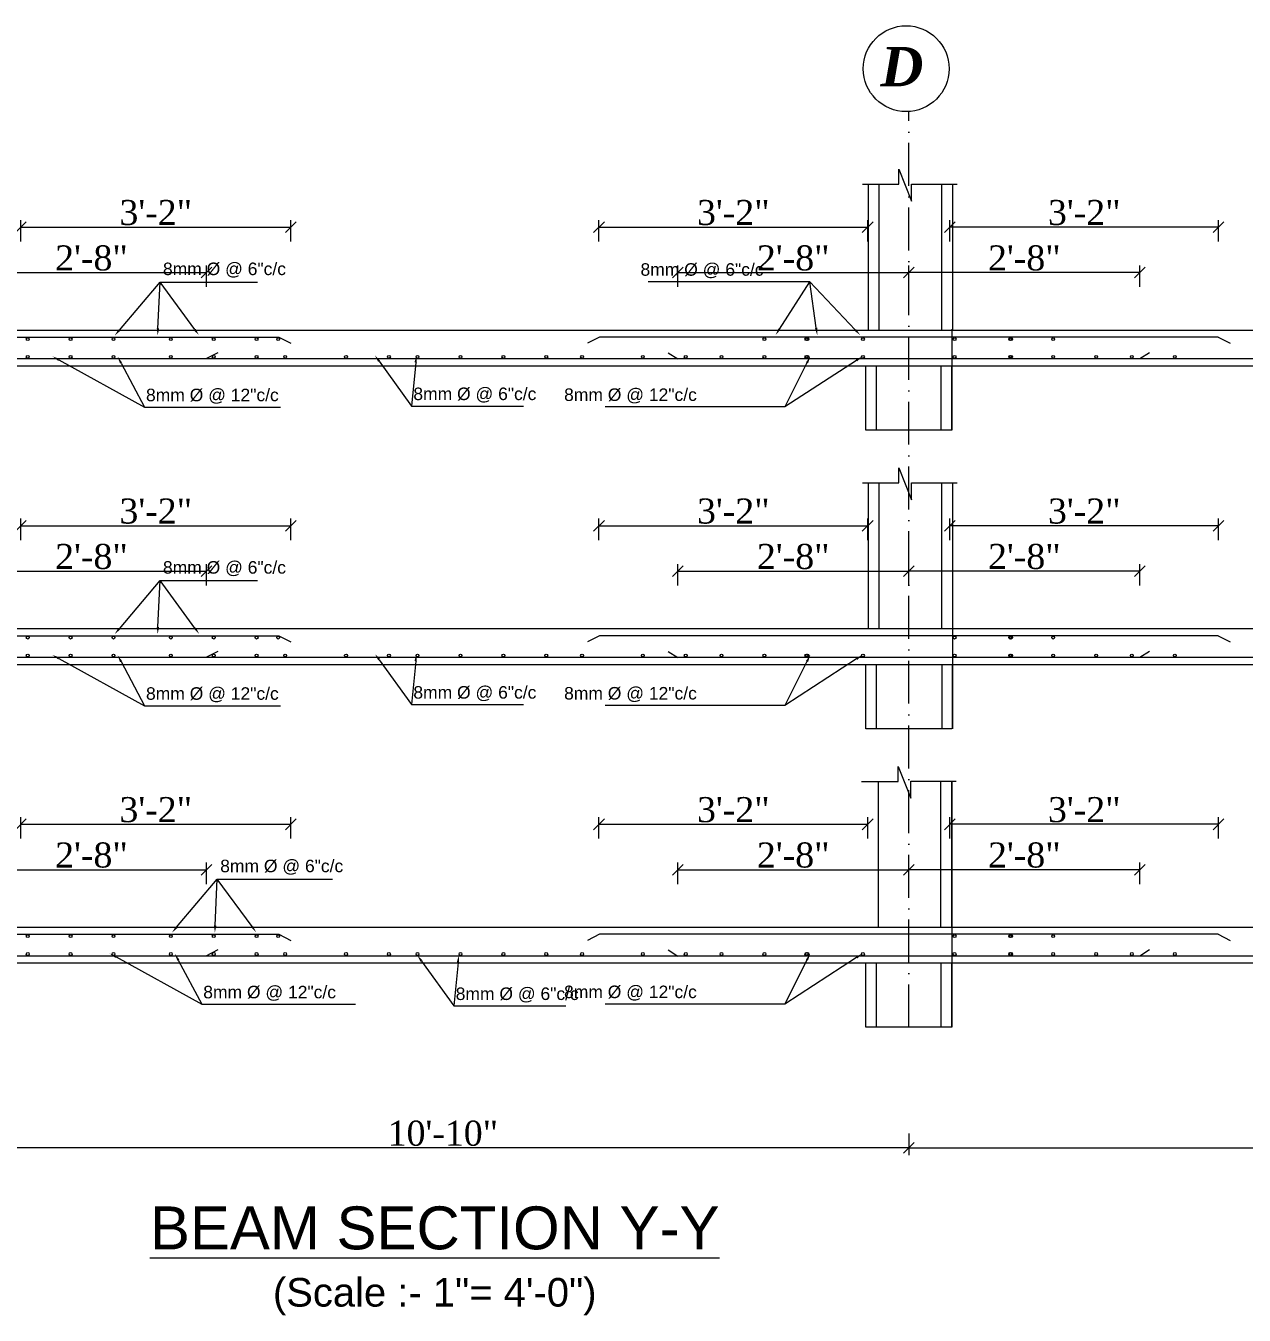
# Model space of a CAD drawing. Header units: inches. Extents: x -4737 to 13205, y 2479 to 13285.
# Drawn here: x 7877.4 to 8218.1, y 9765.8 to 10126.3 of the extents above; entities that cross this region are included whole.
import ezdxf

# ---------------------------------------------------------------- set-up
doc = ezdxf.new("R2010")
doc.units = ezdxf.units.IN
doc.header["$MEASUREMENT"] = 0
doc.linetypes.add('ACAD_ISO10W100', pattern=[18, 12, -3, 0, -3])
for name, color, linetype, lineweight in [('A-Gridtag', 2, 'Continuous', 13), ('CL', 30, 'ACAD_ISO10W100', 13), ('dim', 172, 'Continuous', 9), ('dimen', 72, 'Continuous', 9), ('hatch', 252, 'Continuous', 0), ('REINFORECMENT', 240, 'Continuous', 18), ('SLAB LINE', 47, 'Continuous', 18), ('Text', 7, 'Continuous', 13), ('TEXT REAL', 93, 'Continuous', 18), ('TEXTT', 7, 'Continuous', 25)]:
    doc.layers.add(name, color=color, linetype=linetype, lineweight=lineweight)
doc.styles.add('kriss', font='arial.ttf', dxfattribs={"height": 7})
doc.styles.add('samar', font='times.ttf')
doc.styles.get("Standard").update_dxf_attribs({"font": 'arial.ttf'})
doc.dimstyles.new('Attic 1-48in96', dxfattribs={"dimtxt": 7, "dimasz": 3, "dimexe": 2, "dimexo": 1, "dimgap": 0.5, "dimtad": 1, "dimdec": 0, "dimlfac": 0.5, "dimzin": 3, "dimdsep": 46, "dimlunit": 4, "dimtxsty": 'samar', "dimblk": 'OBLIQUE', "dimcen": 0.09, "dimclrd": 1, "dimclre": 1, "dimadec": 0, "dimazin": 0, "dimtfac": 1, "dimtdec": 0, "dimtix": 1, "dimtmove": 1, "dimatfit": 2, "dimldrblk": 'Arrow 1', "dimfxl": 4, "dimfxlon": 1, "dimtolj": 1, "dimtzin": 0, "dimlwd": 13, "dimlwe": 13, "dimarcsym": 0})

# ---------------------------------------------------------------- blocks, each defined once
blk = doc.blocks.new('_OBLIQUE')
at = {"color": 0, "linetype": 'ByBlock'}
blk.add_line((-0.5, -0.5), (0.5, 0.5), dxfattribs=at)
blk = doc.blocks.new('*D328')
at = {"layer": 'Defpoints', "color": 0, "transparency": 16777216}
for p in [(7951.54, 9903.05), (7876.04, 9874.3), (7951.54, 9870.6)]:
    blk.add_point(p, dxfattribs=at)
at = {"layer": 'dimen', "color": 1, "lineweight": 13, "transparency": 16777216}
for p, q in [((7876.04, 9899.05), (7876.04, 9905.05)), ((7876.04, 9903.05), (7951.54, 9903.05)), ((7951.54, 9899.05), (7951.54, 9905.05))]:
    blk.add_line(p, q, dxfattribs=at)
at = {"layer": 'dimen', "color": 1, "lineweight": 13, "transparency": 16777216, "xscale": 3, "yscale": 3, "zscale": 3, "rotation": 180}
blk.add_blockref('_OBLIQUE', (7876.04, 9903.05), dxfattribs=at)
at = {"layer": 'dimen', "color": 1, "lineweight": 13, "transparency": 16777216, "xscale": 3, "yscale": 3, "zscale": 3}
blk.add_blockref('_OBLIQUE', (7951.54, 9903.05), dxfattribs=at)
at = {"layer": 'dimen', "color": 0, "transparency": 16777216, "insert": (7913.79, 9907.11), "char_height": 7, "attachment_point": 5, "style": 'samar'}
blk.add_mtext('\\A1;3\'-2"', dxfattribs=at)
blk = doc.blocks.new('Arrow 1')
at = {"layer": 'TEXTT'}
blk.add_hatch(color=256, dxfattribs=at).paths.add_polyline_path([(-1.01, 0.42), (-1.01, -0.42), (-0.01, 0)])
blk = doc.blocks.new('*D329')
at = {"layer": 'Defpoints', "color": 0, "transparency": 16777216}
for p in [(7927.94, 9890.36), (7863.67, 9874.3), (7927.94, 9866.23)]:
    blk.add_point(p, dxfattribs=at)
at = {"layer": 'dimen', "color": 1, "lineweight": 13, "transparency": 16777216}
for p, q in [((7863.67, 9886.36), (7863.67, 9892.36)), ((7927.94, 9886.36), (7927.94, 9892.36)), ((7863.67, 9890.36), (7927.94, 9890.36))]:
    blk.add_line(p, q, dxfattribs=at)
at = {"layer": 'dimen', "color": 1, "lineweight": 13, "transparency": 16777216, "xscale": 3, "yscale": 3, "zscale": 3, "rotation": 180}
blk.add_blockref('_OBLIQUE', (7863.67, 9890.36), dxfattribs=at)
at = {"layer": 'dimen', "color": 1, "lineweight": 13, "transparency": 16777216, "xscale": 3, "yscale": 3, "zscale": 3}
blk.add_blockref('_OBLIQUE', (7927.94, 9890.36), dxfattribs=at)
at = {"layer": 'dimen', "color": 0, "transparency": 16777216, "insert": (7895.81, 9894.42), "char_height": 7, "attachment_point": 5, "style": 'samar'}
blk.add_mtext('\\A1;2\'-8"', dxfattribs=at)
blk = doc.blocks.new('*D302')
at = {"layer": 'Defpoints', "color": 0, "transparency": 16777216}
for p in [(7951.54, 9986.52), (7876.04, 9957.77), (7951.54, 9954.07)]:
    blk.add_point(p, dxfattribs=at)
at = {"layer": 'dimen', "color": 1, "lineweight": 13, "transparency": 16777216}
for p, q in [((7876.04, 9982.52), (7876.04, 9988.52)), ((7876.04, 9986.52), (7951.54, 9986.52)), ((7951.54, 9982.52), (7951.54, 9988.52))]:
    blk.add_line(p, q, dxfattribs=at)
at = {"layer": 'dimen', "color": 1, "lineweight": 13, "transparency": 16777216, "xscale": 3, "yscale": 3, "zscale": 3, "rotation": 180}
blk.add_blockref('_OBLIQUE', (7876.04, 9986.52), dxfattribs=at)
at = {"layer": 'dimen', "color": 1, "lineweight": 13, "transparency": 16777216, "xscale": 3, "yscale": 3, "zscale": 3}
blk.add_blockref('_OBLIQUE', (7951.54, 9986.52), dxfattribs=at)
at = {"layer": 'dimen', "color": 0, "transparency": 16777216, "insert": (7913.79, 9990.59), "char_height": 7, "attachment_point": 5, "style": 'samar'}
blk.add_mtext('\\A1;3\'-2"', dxfattribs=at)
blk = doc.blocks.new('*D303')
at = {"layer": 'Defpoints', "color": 0, "transparency": 16777216}
for p in [(7927.94, 9973.83), (7863.67, 9957.77), (7927.94, 9949.71)]:
    blk.add_point(p, dxfattribs=at)
at = {"layer": 'dimen', "color": 1, "lineweight": 13, "transparency": 16777216}
for p, q in [((7863.67, 9969.83), (7863.67, 9975.83)), ((7927.94, 9969.83), (7927.94, 9975.83)), ((7863.67, 9973.83), (7927.94, 9973.83))]:
    blk.add_line(p, q, dxfattribs=at)
at = {"layer": 'dimen', "color": 1, "lineweight": 13, "transparency": 16777216, "xscale": 3, "yscale": 3, "zscale": 3, "rotation": 180}
blk.add_blockref('_OBLIQUE', (7863.67, 9973.83), dxfattribs=at)
at = {"layer": 'dimen', "color": 1, "lineweight": 13, "transparency": 16777216, "xscale": 3, "yscale": 3, "zscale": 3}
blk.add_blockref('_OBLIQUE', (7927.94, 9973.83), dxfattribs=at)
at = {"layer": 'dimen', "color": 0, "transparency": 16777216, "insert": (7895.81, 9977.89), "char_height": 7, "attachment_point": 5, "style": 'samar'}
blk.add_mtext('\\A1;2\'-8"', dxfattribs=at)
blk = doc.blocks.new('*D547')
at = {"layer": 'Defpoints', "color": 0, "transparency": 16777216}
for p in [(7863.79, 9846.3), (8124.35, 9846.3), (7863.79, 9812.58)]:
    blk.add_point(p, dxfattribs=at)
at = {"layer": 'dimen', "color": 1, "lineweight": 13, "transparency": 16777216}
for p, q in [((7863.79, 9816.58), (7863.79, 9810.58)), ((8124.35, 9816.58), (8124.35, 9810.58)), ((8124.35, 9812.58), (7863.79, 9812.58))]:
    blk.add_line(p, q, dxfattribs=at)
at = {"layer": 'dimen', "color": 1, "lineweight": 13, "transparency": 16777216, "xscale": 3, "yscale": 3, "zscale": 3, "rotation": 180}
blk.add_blockref('_OBLIQUE', (7863.79, 9812.58), dxfattribs=at)
at = {"layer": 'dimen', "color": 1, "lineweight": 13, "transparency": 16777216, "xscale": 3, "yscale": 3, "zscale": 3}
blk.add_blockref('_OBLIQUE', (8124.35, 9812.58), dxfattribs=at)
at = {"layer": 'dimen', "color": 0, "transparency": 16777216, "insert": (7994.07, 9816.64), "char_height": 7, "attachment_point": 5, "style": 'samar'}
blk.add_mtext('\\A1;10\'-10"', dxfattribs=at)
blk = doc.blocks.new('*D307')
at = {"layer": 'Defpoints', "color": 0, "transparency": 16777216}
for p in [(7951.54, 10070), (7876.04, 10041.24), (7951.54, 10037.54)]:
    blk.add_point(p, dxfattribs=at)
at = {"layer": 'dimen', "color": 1, "lineweight": 13, "transparency": 16777216}
for p, q in [((7876.04, 10066), (7876.04, 10072)), ((7876.04, 10070), (7951.54, 10070)), ((7951.54, 10066), (7951.54, 10072))]:
    blk.add_line(p, q, dxfattribs=at)
at = {"layer": 'dimen', "color": 1, "lineweight": 13, "transparency": 16777216, "xscale": 3, "yscale": 3, "zscale": 3, "rotation": 180}
blk.add_blockref('_OBLIQUE', (7876.04, 10070), dxfattribs=at)
at = {"layer": 'dimen', "color": 1, "lineweight": 13, "transparency": 16777216, "xscale": 3, "yscale": 3, "zscale": 3}
blk.add_blockref('_OBLIQUE', (7951.54, 10070), dxfattribs=at)
at = {"layer": 'dimen', "color": 0, "transparency": 16777216, "insert": (7913.79, 10074.06), "char_height": 7, "attachment_point": 5, "style": 'samar'}
blk.add_mtext('\\A1;3\'-2"', dxfattribs=at)
blk = doc.blocks.new('*D308')
at = {"layer": 'Defpoints', "color": 0, "transparency": 16777216}
for p in [(7927.94, 10057.3), (7863.67, 10041.24), (7927.94, 10033.18)]:
    blk.add_point(p, dxfattribs=at)
at = {"layer": 'dimen', "color": 1, "lineweight": 13, "transparency": 16777216}
for p, q in [((7863.67, 10053.3), (7863.67, 10059.3)), ((7927.94, 10053.3), (7927.94, 10059.3)), ((7863.67, 10057.3), (7927.94, 10057.3))]:
    blk.add_line(p, q, dxfattribs=at)
at = {"layer": 'dimen', "color": 1, "lineweight": 13, "transparency": 16777216, "xscale": 3, "yscale": 3, "zscale": 3, "rotation": 180}
blk.add_blockref('_OBLIQUE', (7863.67, 10057.3), dxfattribs=at)
at = {"layer": 'dimen', "color": 1, "lineweight": 13, "transparency": 16777216, "xscale": 3, "yscale": 3, "zscale": 3}
blk.add_blockref('_OBLIQUE', (7927.94, 10057.3), dxfattribs=at)
at = {"layer": 'dimen', "color": 0, "transparency": 16777216, "insert": (7895.81, 10061.36), "char_height": 7, "attachment_point": 5, "style": 'samar'}
blk.add_mtext('\\A1;2\'-8"', dxfattribs=at)
blk = doc.blocks.new('*D309')
at = {"layer": 'Defpoints', "color": 0, "transparency": 16777216}
for p in [(8112.85, 10070), (8112.85, 10041.24), (8037.72, 10033.18)]:
    blk.add_point(p, dxfattribs=at)
at = {"layer": 'dimen', "color": 1, "lineweight": 13, "transparency": 16777216}
for p, q in [((8037.72, 10066), (8037.72, 10072)), ((8037.72, 10070), (8112.85, 10070)), ((8112.85, 10066), (8112.85, 10072))]:
    blk.add_line(p, q, dxfattribs=at)
at = {"layer": 'dimen', "color": 1, "lineweight": 13, "transparency": 16777216, "xscale": 3, "yscale": 3, "zscale": 3, "rotation": 180}
blk.add_blockref('_OBLIQUE', (8037.72, 10070), dxfattribs=at)
at = {"layer": 'dimen', "color": 1, "lineweight": 13, "transparency": 16777216, "xscale": 3, "yscale": 3, "zscale": 3}
blk.add_blockref('_OBLIQUE', (8112.85, 10070), dxfattribs=at)
at = {"layer": 'dimen', "color": 0, "transparency": 16777216, "insert": (8075.29, 10074.06), "char_height": 7, "attachment_point": 5, "style": 'samar'}
blk.add_mtext('\\A1;3\'-2"', dxfattribs=at)
blk = doc.blocks.new('*D310')
at = {"layer": 'Defpoints', "color": 0, "transparency": 16777216}
for p in [(8124.35, 10057.3), (8059.73, 10033.18), (8124.35, 10033.18)]:
    blk.add_point(p, dxfattribs=at)
at = {"layer": 'dimen', "color": 1, "lineweight": 13, "transparency": 16777216}
for p, q in [((8059.73, 10053.3), (8059.73, 10059.3)), ((8124.35, 10053.3), (8124.35, 10059.3)), ((8059.73, 10057.3), (8124.35, 10057.3))]:
    blk.add_line(p, q, dxfattribs=at)
at = {"layer": 'dimen', "color": 1, "lineweight": 13, "transparency": 16777216, "xscale": 3, "yscale": 3, "zscale": 3, "rotation": 180}
blk.add_blockref('_OBLIQUE', (8059.73, 10057.3), dxfattribs=at)
at = {"layer": 'dimen', "color": 1, "lineweight": 13, "transparency": 16777216, "xscale": 3, "yscale": 3, "zscale": 3}
blk.add_blockref('_OBLIQUE', (8124.35, 10057.3), dxfattribs=at)
at = {"layer": 'dimen', "color": 0, "transparency": 16777216, "insert": (8092.04, 10061.36), "char_height": 7, "attachment_point": 5, "style": 'samar'}
blk.add_mtext('\\A1;2\'-8"', dxfattribs=at)
blk = doc.blocks.new('*D552')
at = {"layer": 'Defpoints', "color": 0, "transparency": 16777216}
for p in [(8124.35, 9846.3), (8382.35, 9812.58), (8382.35, 9807.72)]:
    blk.add_point(p, dxfattribs=at)
at = {"layer": 'dimen', "color": 1, "lineweight": 13, "transparency": 16777216}
for p, q in [((8124.35, 9816.58), (8124.35, 9810.58)), ((8382.35, 9808.72), (8382.35, 9814.58)), ((8124.35, 9812.58), (8382.35, 9812.58))]:
    blk.add_line(p, q, dxfattribs=at)
at = {"layer": 'dimen', "color": 1, "lineweight": 13, "transparency": 16777216, "xscale": 3, "yscale": 3, "zscale": 3, "rotation": 180}
blk.add_blockref('_OBLIQUE', (8124.35, 9812.58), dxfattribs=at)
at = {"layer": 'dimen', "color": 1, "lineweight": 13, "transparency": 16777216, "xscale": 3, "yscale": 3, "zscale": 3}
blk.add_blockref('_OBLIQUE', (8382.35, 9812.58), dxfattribs=at)
at = {"layer": 'dimen', "color": 0, "transparency": 16777216, "insert": (8253.35, 9816.65), "char_height": 7, "attachment_point": 5, "style": 'samar'}
blk.add_mtext('\\A1;10\'-9"', dxfattribs=at)
blk = doc.blocks.new('*D340')
at = {"layer": 'Defpoints', "color": 0, "transparency": 16777216}
for p in [(8135.85, 10070), (8135.85, 10041.24), (8210.98, 10033.18)]:
    blk.add_point(p, dxfattribs=at)
at = {"layer": 'dimen', "color": 1, "lineweight": 13, "transparency": 16777216}
for p, q in [((8135.85, 10066), (8135.85, 10072)), ((8210.98, 10070), (8135.85, 10070)), ((8210.98, 10066), (8210.98, 10072))]:
    blk.add_line(p, q, dxfattribs=at)
at = {"layer": 'dimen', "color": 1, "lineweight": 13, "transparency": 16777216, "xscale": 3, "yscale": 3, "zscale": 3, "rotation": 180}
blk.add_blockref('_OBLIQUE', (8135.85, 10070), dxfattribs=at)
at = {"layer": 'dimen', "color": 1, "lineweight": 13, "transparency": 16777216, "xscale": 3, "yscale": 3, "zscale": 3}
blk.add_blockref('_OBLIQUE', (8210.98, 10070), dxfattribs=at)
at = {"layer": 'dimen', "color": 0, "transparency": 16777216, "insert": (8173.42, 10074.06), "char_height": 7, "attachment_point": 5, "style": 'samar'}
blk.add_mtext('\\A1;3\'-2"', dxfattribs=at)
blk = doc.blocks.new('*D341')
at = {"layer": 'Defpoints', "color": 0, "transparency": 16777216}
for p in [(8124.35, 10057.3), (8124.35, 10033.18), (8188.98, 10033.18)]:
    blk.add_point(p, dxfattribs=at)
at = {"layer": 'dimen', "color": 1, "lineweight": 13, "transparency": 16777216}
for p, q in [((8124.35, 10053.3), (8124.35, 10059.3)), ((8188.98, 10053.3), (8188.98, 10059.3)), ((8188.98, 10057.3), (8124.35, 10057.3))]:
    blk.add_line(p, q, dxfattribs=at)
at = {"layer": 'dimen', "color": 1, "lineweight": 13, "transparency": 16777216, "xscale": 3, "yscale": 3, "zscale": 3, "rotation": 180}
blk.add_blockref('_OBLIQUE', (8124.35, 10057.3), dxfattribs=at)
at = {"layer": 'dimen', "color": 1, "lineweight": 13, "transparency": 16777216, "xscale": 3, "yscale": 3, "zscale": 3}
blk.add_blockref('_OBLIQUE', (8188.98, 10057.3), dxfattribs=at)
at = {"layer": 'dimen', "color": 0, "transparency": 16777216, "insert": (8156.66, 10061.36), "char_height": 7, "attachment_point": 5, "style": 'samar'}
blk.add_mtext('\\A1;2\'-8"', dxfattribs=at)
blk = doc.blocks.new('*D342')
at = {"layer": 'Defpoints', "color": 0, "transparency": 16777216}
for p in [(8112.85, 9986.52), (8112.85, 9957.77), (8037.72, 9949.71)]:
    blk.add_point(p, dxfattribs=at)
at = {"layer": 'dimen', "color": 1, "lineweight": 13, "transparency": 16777216}
for p, q in [((8037.72, 9982.52), (8037.72, 9988.52)), ((8037.72, 9986.52), (8112.85, 9986.52)), ((8112.85, 9982.52), (8112.85, 9988.52))]:
    blk.add_line(p, q, dxfattribs=at)
at = {"layer": 'dimen', "color": 1, "lineweight": 13, "transparency": 16777216, "xscale": 3, "yscale": 3, "zscale": 3, "rotation": 180}
blk.add_blockref('_OBLIQUE', (8037.72, 9986.52), dxfattribs=at)
at = {"layer": 'dimen', "color": 1, "lineweight": 13, "transparency": 16777216, "xscale": 3, "yscale": 3, "zscale": 3}
blk.add_blockref('_OBLIQUE', (8112.85, 9986.52), dxfattribs=at)
at = {"layer": 'dimen', "color": 0, "transparency": 16777216, "insert": (8075.29, 9990.59), "char_height": 7, "attachment_point": 5, "style": 'samar'}
blk.add_mtext('\\A1;3\'-2"', dxfattribs=at)
blk = doc.blocks.new('*D343')
at = {"layer": 'Defpoints', "color": 0, "transparency": 16777216}
for p in [(8124.35, 9973.83), (8059.73, 9949.71), (8124.35, 9949.71)]:
    blk.add_point(p, dxfattribs=at)
at = {"layer": 'dimen', "color": 1, "lineweight": 13, "transparency": 16777216}
for p, q in [((8059.73, 9969.83), (8059.73, 9975.83)), ((8124.35, 9969.83), (8124.35, 9975.83)), ((8059.73, 9973.83), (8124.35, 9973.83))]:
    blk.add_line(p, q, dxfattribs=at)
at = {"layer": 'dimen', "color": 1, "lineweight": 13, "transparency": 16777216, "xscale": 3, "yscale": 3, "zscale": 3, "rotation": 180}
blk.add_blockref('_OBLIQUE', (8059.73, 9973.83), dxfattribs=at)
at = {"layer": 'dimen', "color": 1, "lineweight": 13, "transparency": 16777216, "xscale": 3, "yscale": 3, "zscale": 3}
blk.add_blockref('_OBLIQUE', (8124.35, 9973.83), dxfattribs=at)
at = {"layer": 'dimen', "color": 0, "transparency": 16777216, "insert": (8092.04, 9977.89), "char_height": 7, "attachment_point": 5, "style": 'samar'}
blk.add_mtext('\\A1;2\'-8"', dxfattribs=at)
blk = doc.blocks.new('*D344')
at = {"layer": 'Defpoints', "color": 0, "transparency": 16777216}
for p in [(8135.85, 9986.52), (8135.85, 9957.77), (8210.98, 9949.71)]:
    blk.add_point(p, dxfattribs=at)
at = {"layer": 'dimen', "color": 1, "lineweight": 13, "transparency": 16777216}
for p, q in [((8135.85, 9982.52), (8135.85, 9988.52)), ((8210.98, 9986.52), (8135.85, 9986.52)), ((8210.98, 9982.52), (8210.98, 9988.52))]:
    blk.add_line(p, q, dxfattribs=at)
at = {"layer": 'dimen', "color": 1, "lineweight": 13, "transparency": 16777216, "xscale": 3, "yscale": 3, "zscale": 3, "rotation": 180}
blk.add_blockref('_OBLIQUE', (8135.85, 9986.52), dxfattribs=at)
at = {"layer": 'dimen', "color": 1, "lineweight": 13, "transparency": 16777216, "xscale": 3, "yscale": 3, "zscale": 3}
blk.add_blockref('_OBLIQUE', (8210.98, 9986.52), dxfattribs=at)
at = {"layer": 'dimen', "color": 0, "transparency": 16777216, "insert": (8173.42, 9990.59), "char_height": 7, "attachment_point": 5, "style": 'samar'}
blk.add_mtext('\\A1;3\'-2"', dxfattribs=at)
blk = doc.blocks.new('*D345')
at = {"layer": 'Defpoints', "color": 0, "transparency": 16777216}
for p in [(8124.35, 9973.83), (8124.35, 9949.71), (8188.98, 9949.71)]:
    blk.add_point(p, dxfattribs=at)
at = {"layer": 'dimen', "color": 1, "lineweight": 13, "transparency": 16777216}
for p, q in [((8124.35, 9969.83), (8124.35, 9975.83)), ((8188.98, 9969.83), (8188.98, 9975.83)), ((8188.98, 9973.83), (8124.35, 9973.83))]:
    blk.add_line(p, q, dxfattribs=at)
at = {"layer": 'dimen', "color": 1, "lineweight": 13, "transparency": 16777216, "xscale": 3, "yscale": 3, "zscale": 3, "rotation": 180}
blk.add_blockref('_OBLIQUE', (8124.35, 9973.83), dxfattribs=at)
at = {"layer": 'dimen', "color": 1, "lineweight": 13, "transparency": 16777216, "xscale": 3, "yscale": 3, "zscale": 3}
blk.add_blockref('_OBLIQUE', (8188.98, 9973.83), dxfattribs=at)
at = {"layer": 'dimen', "color": 0, "transparency": 16777216, "insert": (8156.66, 9977.89), "char_height": 7, "attachment_point": 5, "style": 'samar'}
blk.add_mtext('\\A1;2\'-8"', dxfattribs=at)
blk = doc.blocks.new('*D330')
at = {"layer": 'Defpoints', "color": 0, "transparency": 16777216}
for p in [(8112.85, 9903.05), (8112.85, 9874.3), (8037.72, 9866.23)]:
    blk.add_point(p, dxfattribs=at)
at = {"layer": 'dimen', "color": 1, "lineweight": 13, "transparency": 16777216}
for p, q in [((8037.72, 9899.05), (8037.72, 9905.05)), ((8037.72, 9903.05), (8112.85, 9903.05)), ((8112.85, 9899.05), (8112.85, 9905.05))]:
    blk.add_line(p, q, dxfattribs=at)
at = {"layer": 'dimen', "color": 1, "lineweight": 13, "transparency": 16777216, "xscale": 3, "yscale": 3, "zscale": 3, "rotation": 180}
blk.add_blockref('_OBLIQUE', (8037.72, 9903.05), dxfattribs=at)
at = {"layer": 'dimen', "color": 1, "lineweight": 13, "transparency": 16777216, "xscale": 3, "yscale": 3, "zscale": 3}
blk.add_blockref('_OBLIQUE', (8112.85, 9903.05), dxfattribs=at)
at = {"layer": 'dimen', "color": 0, "transparency": 16777216, "insert": (8075.29, 9907.11), "char_height": 7, "attachment_point": 5, "style": 'samar'}
blk.add_mtext('\\A1;3\'-2"', dxfattribs=at)
blk = doc.blocks.new('*D331')
at = {"layer": 'Defpoints', "color": 0, "transparency": 16777216}
for p in [(8124.35, 9890.36), (8059.73, 9866.23), (8124.35, 9866.23)]:
    blk.add_point(p, dxfattribs=at)
at = {"layer": 'dimen', "color": 1, "lineweight": 13, "transparency": 16777216}
for p, q in [((8059.73, 9886.36), (8059.73, 9892.36)), ((8124.35, 9886.36), (8124.35, 9892.36)), ((8059.73, 9890.36), (8124.35, 9890.36))]:
    blk.add_line(p, q, dxfattribs=at)
at = {"layer": 'dimen', "color": 1, "lineweight": 13, "transparency": 16777216, "xscale": 3, "yscale": 3, "zscale": 3, "rotation": 180}
blk.add_blockref('_OBLIQUE', (8059.73, 9890.36), dxfattribs=at)
at = {"layer": 'dimen', "color": 1, "lineweight": 13, "transparency": 16777216, "xscale": 3, "yscale": 3, "zscale": 3}
blk.add_blockref('_OBLIQUE', (8124.35, 9890.36), dxfattribs=at)
at = {"layer": 'dimen', "color": 0, "transparency": 16777216, "insert": (8092.04, 9894.42), "char_height": 7, "attachment_point": 5, "style": 'samar'}
blk.add_mtext('\\A1;2\'-8"', dxfattribs=at)
blk = doc.blocks.new('*D332')
at = {"layer": 'Defpoints', "color": 0, "transparency": 16777216}
for p in [(8135.85, 9903.05), (8135.85, 9874.3), (8210.98, 9866.23)]:
    blk.add_point(p, dxfattribs=at)
at = {"layer": 'dimen', "color": 1, "lineweight": 13, "transparency": 16777216}
for p, q in [((8135.85, 9899.05), (8135.85, 9905.05)), ((8210.98, 9903.05), (8135.85, 9903.05)), ((8210.98, 9899.05), (8210.98, 9905.05))]:
    blk.add_line(p, q, dxfattribs=at)
at = {"layer": 'dimen', "color": 1, "lineweight": 13, "transparency": 16777216, "xscale": 3, "yscale": 3, "zscale": 3, "rotation": 180}
blk.add_blockref('_OBLIQUE', (8135.85, 9903.05), dxfattribs=at)
at = {"layer": 'dimen', "color": 1, "lineweight": 13, "transparency": 16777216, "xscale": 3, "yscale": 3, "zscale": 3}
blk.add_blockref('_OBLIQUE', (8210.98, 9903.05), dxfattribs=at)
at = {"layer": 'dimen', "color": 0, "transparency": 16777216, "insert": (8173.42, 9907.11), "char_height": 7, "attachment_point": 5, "style": 'samar'}
blk.add_mtext('\\A1;3\'-2"', dxfattribs=at)
blk = doc.blocks.new('*D333')
at = {"layer": 'Defpoints', "color": 0, "transparency": 16777216}
for p in [(8124.35, 9890.36), (8124.35, 9866.23), (8188.98, 9866.23)]:
    blk.add_point(p, dxfattribs=at)
at = {"layer": 'dimen', "color": 1, "lineweight": 13, "transparency": 16777216}
for p, q in [((8124.35, 9886.36), (8124.35, 9892.36)), ((8188.98, 9886.36), (8188.98, 9892.36)), ((8188.98, 9890.36), (8124.35, 9890.36))]:
    blk.add_line(p, q, dxfattribs=at)
at = {"layer": 'dimen', "color": 1, "lineweight": 13, "transparency": 16777216, "xscale": 3, "yscale": 3, "zscale": 3, "rotation": 180}
blk.add_blockref('_OBLIQUE', (8124.35, 9890.36), dxfattribs=at)
at = {"layer": 'dimen', "color": 1, "lineweight": 13, "transparency": 16777216, "xscale": 3, "yscale": 3, "zscale": 3}
blk.add_blockref('_OBLIQUE', (8188.98, 9890.36), dxfattribs=at)
at = {"layer": 'dimen', "color": 0, "transparency": 16777216, "insert": (8156.66, 9894.42), "char_height": 7, "attachment_point": 5, "style": 'samar'}
blk.add_mtext('\\A1;2\'-8"', dxfattribs=at)

msp = doc.modelspace()

# ---------------------------------------------------------------- linework, layer by layer
at = {"layer": 'A-Gridtag', "color": 1}
msp.add_circle((8123.62, 10114.31), 12, dxfattribs=at)
at = {"layer": 'CL'}
msp.add_line((8124.35, 9846.3), (8124.35, 10102.33), dxfattribs=at)
at = {"layer": 'dim', "ltscale": 5}
for points in [[(8111.37, 10082), (8121.59, 10082), (8121.59, 10086.19), (8125.15, 10077.29), (8125.15, 10082.02), (8137.86, 10082.02)], [(8111.37, 9998.53), (8121.59, 9998.53), (8121.59, 10002.72), (8125.15, 9993.81), (8125.15, 9998.55), (8137.86, 9998.55)], [(8111.12, 9915.05), (8121.34, 9915.05), (8121.34, 9919.25), (8124.9, 9910.34), (8124.9, 9915.08), (8137.61, 9915.08)]]:
    msp.add_lwpolyline(points, dxfattribs=at)
at = {"layer": 'hatch', "ltscale": 0.5}
for points, elevation in [([(7903.6, 10041.23), (7914.99, 10054.67), (7942.22, 10054.67)], -414.31), ([(7914.4, 10041.7), (7914.99, 10054.67)], -414.31), ([(7924.7, 10041.39), (7914.99, 10054.67)], -414.31), ([(7886.66, 10032.91), (7910.67, 10019.69), (7948.66, 10019.69)], -414.31), ([(7904.08, 10032.02), (7910.67, 10019.69)], -414.31), ([(8109.73, 10032.77), (8089.67, 10019.76), (8039.44, 10019.76)], -38.85), ([(8095.88, 10032.07), (8089.67, 10019.76)], -38.85), ([(7903.6, 9957.75), (7914.99, 9971.2), (7942.22, 9971.2)], -414.31), ([(7914.4, 9958.22), (7914.99, 9971.2)], -414.31), ([(7924.7, 9957.91), (7914.99, 9971.2)], -414.31), ([(7886.66, 9949.44), (7910.67, 9936.22), (7948.66, 9936.22)], -414.31), ([(7904.08, 9948.54), (7910.67, 9936.22)], -414.31), ([(8109.73, 9949.29), (8089.67, 9936.29), (8039.44, 9936.29)], -38.85), ([(8095.88, 9948.6), (8089.67, 9936.29)], -38.85), ([(7919.6, 9874.29), (7930.99, 9887.73), (7963.23, 9887.73)], -414.31), ([(7930.4, 9874.76), (7930.99, 9887.73)], -414.31), ([(7940.7, 9874.45), (7930.99, 9887.73)], -414.31), ([(7902.67, 9865.97), (7926.68, 9852.75), (7969.67, 9852.75)], -414.31), ([(7920.08, 9865.08), (7926.68, 9852.75)], -414.31), ([(8109.72, 9865.81), (8089.67, 9852.81), (8039.43, 9852.81)], -38.85), ([(8095.88, 9865.12), (8089.67, 9852.81)], -38.85)]:
    msp.add_lwpolyline(points, dxfattribs=dict(at, elevation=elevation))
for points in [[(8109.37, 10041.29), (8096.69, 10054.71), (8051.46, 10054.71)], [(8088.18, 10041.52), (8096.69, 10054.71)], [(8098.45, 10041.82), (8096.69, 10054.71)], [(7976.23, 10032.55), (7985.3, 10020), (8016.65, 10020)], [(7986.46, 10032.16), (7985.3, 10020)], [(7976.23, 9949.07), (7985.3, 9936.53), (8016.65, 9936.53)], [(7986.46, 9948.69), (7985.3, 9936.53)], [(7988.07, 9864.82), (7997.14, 9852.28), (8028.49, 9852.28)], [(7998.3, 9864.43), (7997.14, 9852.28)]]:
    msp.add_lwpolyline(points, dxfattribs=at)
for points in [[(7903.34, 10041.44, -414.31), (7902.31, 10039.7, -414.31), (7903.85, 10041.01, -414.31)], [(7914.06, 10041.71, -414.31), (7914.31, 10039.7, -414.31), (7914.73, 10041.68, -414.31)], [(7924.43, 10041.19, -414.31), (7925.88, 10039.77, -414.31), (7924.97, 10041.58, -414.31)], [(8087.9, 10041.7), (8087.1, 10039.84), (8088.46, 10041.34)], [(8098.12, 10041.78), (8098.73, 10039.84), (8098.79, 10041.87)], [(8109.13, 10041.06), (8110.74, 10039.84), (8109.61, 10041.52)], [(7886.82, 10033.21, -414.31), (7884.91, 10033.88, -414.31), (7886.5, 10032.62, -414.31)], [(7904.37, 10032.17, -414.31), (7903.13, 10033.78, -414.31), (7903.78, 10031.86, -414.31)], [(7976.5, 10032.74), (7975.06, 10034.17), (7975.96, 10032.35)], [(7986.79, 10032.13), (7986.65, 10034.15), (7986.13, 10032.2)], [(8096.18, 10031.92, -38.85), (8096.79, 10033.85, -38.85), (8095.59, 10032.22, -38.85)], [(8109.91, 10032.49, -38.85), (8111.41, 10033.85, -38.85), (8109.55, 10033.04, -38.85)], [(7903.34, 9957.97, -414.31), (7902.31, 9956.23, -414.31), (7903.85, 9957.54, -414.31)], [(7914.06, 9958.24, -414.31), (7914.31, 9956.23, -414.31), (7914.73, 9958.21, -414.31)], [(7924.43, 9957.72, -414.31), (7925.88, 9956.3, -414.31), (7924.97, 9958.11, -414.31)], [(7886.82, 9949.73, -414.31), (7884.91, 9950.41, -414.31), (7886.5, 9949.15, -414.31)], [(7904.37, 9948.7, -414.31), (7903.13, 9950.31, -414.31), (7903.78, 9948.39, -414.31)], [(7976.5, 9949.27), (7975.06, 9950.69), (7975.96, 9948.88)], [(7986.79, 9948.66), (7986.65, 9950.68), (7986.13, 9948.72)], [(8096.18, 9948.44, -38.85), (8096.79, 9950.38, -38.85), (8095.59, 9948.75, -38.85)], [(8109.91, 9949.01, -38.85), (8111.41, 9950.38, -38.85), (8109.55, 9949.57, -38.85)], [(7919.35, 9874.5, -414.31), (7918.31, 9872.76, -414.31), (7919.86, 9874.07, -414.31)], [(7930.07, 9874.77, -414.31), (7930.31, 9872.76, -414.31), (7930.74, 9874.74, -414.31)], [(7940.43, 9874.25, -414.31), (7941.88, 9872.83, -414.31), (7940.97, 9874.64, -414.31)], [(7902.83, 9866.27, -414.31), (7900.92, 9866.94, -414.31), (7902.51, 9865.68, -414.31)], [(7920.38, 9865.23, -414.31), (7919.14, 9866.84, -414.31), (7919.79, 9864.92, -414.31)], [(7988.34, 9865.01), (7986.9, 9866.44), (7987.8, 9864.62)], [(7998.63, 9864.4), (7998.49, 9866.43), (7997.97, 9864.47)], [(8096.17, 9864.97, -38.85), (8096.78, 9866.9, -38.85), (8095.58, 9865.27, -38.85)], [(8109.9, 9865.53, -38.85), (8111.4, 9866.9, -38.85), (8109.54, 9866.09, -38.85)]]:
    msp.add_solid(points, dxfattribs=at)
at = {"layer": 'REINFORECMENT'}
for p, q in [((7757.05, 10039.24), (7948.19, 10039.24)), ((7948.19, 10039.24), (7951.54, 10037.54)), ((8037.83, 10039.24), (8034.49, 10037.54)), ((8210.87, 10039.24), (8037.83, 10039.24)), ((8210.87, 10039.24), (8214.22, 10037.54)), ((8394.6, 10033.18), (7775.63, 10033.18)), ((7931.12, 10034.88), (7927.78, 10033.18)), ((8057.07, 10034.88), (8059.73, 10033.18)), ((8191.63, 10034.88), (8188.98, 10033.18)), ((7757.05, 9955.77), (7948.19, 9955.77)), ((7948.19, 9955.77), (7951.54, 9954.07)), ((8037.83, 9955.77), (8034.49, 9954.07)), ((8210.87, 9955.77), (8037.83, 9955.77)), ((8210.87, 9955.77), (8214.22, 9954.07)), ((7931.12, 9951.41), (7927.78, 9949.71)), ((8057.07, 9951.41), (8059.73, 9949.71)), ((8191.63, 9951.41), (8188.98, 9949.71)), ((8394.6, 9949.71), (7775.63, 9949.71)), ((7757.05, 9872.3), (7948.19, 9872.3)), ((7948.19, 9872.3), (7951.54, 9870.6)), ((8037.83, 9872.3), (8034.49, 9870.6)), ((8210.87, 9872.3), (8037.83, 9872.3)), ((8210.87, 9872.3), (8214.22, 9870.6)), ((7931.12, 9867.94), (7927.78, 9866.23)), ((8057.07, 9867.94), (8059.73, 9866.23)), ((8191.63, 9867.94), (8188.98, 9866.23)), ((8394.35, 9866.23), (7775.63, 9866.23))]:
    msp.add_line(p, q, dxfattribs=at)
for centre in [(7877.98, 10038.73), (7889.98, 10038.73), (7901.98, 10038.73), (7917.98, 10038.73), (7929.98, 10038.73), (7941.98, 10038.73), (7948, 10038.73), (8083.98, 10038.71), (8095.72, 10038.71), (8095.98, 10038.71), (8111.54, 10038.71), (8137.16, 10038.71), (8152.73, 10038.71), (8152.98, 10038.71), (8164.73, 10038.71), (7877.98, 10033.73), (7889.98, 10033.73), (7901.98, 10033.73), (7917.98, 10033.73), (7929.98, 10033.73), (7941.98, 10033.73), (7949.98, 10033.73), (7966.98, 10033.73), (7978.98, 10033.73), (7986.98, 10033.73), (7998.98, 10033.73), (8010.98, 10033.73), (8010.98, 10033.73), (8010.98, 10033.73), (8022.98, 10033.73), (8032.98, 10033.73), (8049.98, 10033.73), (8061.98, 10033.73), (8071.98, 10033.73), (8083.98, 10033.73), (8095.72, 10033.73), (8095.98, 10033.73), (8111.54, 10033.73), (8137.16, 10033.73), (8152.73, 10033.73), (8152.98, 10033.73), (8164.73, 10033.73), (8176.73, 10033.73), (8186.73, 10033.73), (8198.73, 10033.73), (7877.98, 9955.26), (7889.98, 9955.26), (7901.98, 9955.26), (7917.98, 9955.26), (7929.98, 9955.26), (7941.98, 9955.26), (7948, 9955.26), (8137.16, 9955.24), (8152.73, 9955.24), (8152.98, 9955.24), (8164.73, 9955.24), (7877.98, 9950.26), (7889.98, 9950.26), (7901.98, 9950.26), (7917.98, 9950.26), (7929.98, 9950.26), (7941.98, 9950.26), (7949.98, 9950.26), (7966.98, 9950.26), (7978.98, 9950.26), (7986.98, 9950.26), (7998.98, 9950.26), (8010.98, 9950.26), (8010.98, 9950.26), (8010.98, 9950.26), (8022.98, 9950.26), (8032.98, 9950.26), (8049.98, 9950.26), (8061.98, 9950.26), (8071.98, 9950.26), (8083.98, 9950.26), (8095.72, 9950.26), (8095.98, 9950.26), (8111.54, 9950.26), (8137.16, 9950.26), (8152.73, 9950.26), (8152.98, 9950.26), (8164.73, 9950.26), (8176.73, 9950.26), (8186.73, 9950.26), (8198.73, 9950.26), (7877.98, 9871.79), (7889.98, 9871.79), (7901.98, 9871.79), (7917.98, 9871.79), (7929.98, 9871.79), (7941.98, 9871.79), (7948, 9871.79), (8137.16, 9871.77), (8152.73, 9871.77), (8152.98, 9871.77), (8164.73, 9871.77), (7877.98, 9866.79), (7889.98, 9866.79), (7901.98, 9866.79), (7917.98, 9866.79), (7929.98, 9866.79), (7941.98, 9866.79), (7949.98, 9866.79), (7966.98, 9866.79), (7978.98, 9866.79), (7986.98, 9866.79), (7998.98, 9866.79), (8010.98, 9866.79), (8010.98, 9866.79), (8010.98, 9866.79), (8022.98, 9866.79), (8032.98, 9866.79), (8049.98, 9866.79), (8061.98, 9866.79), (8071.98, 9866.79), (8083.98, 9866.79), (8095.72, 9866.79), (8095.98, 9866.79), (8111.54, 9866.79), (8137.16, 9866.79), (8152.73, 9866.79), (8152.98, 9866.79), (8164.73, 9866.79), (8176.73, 9866.79), (8186.73, 9866.79), (8198.73, 9866.79)]:
    msp.add_circle(centre, 0.4, dxfattribs=at)
at = {"layer": 'SLAB LINE'}
for p, q in [((8113.1, 10041.24), (8113.1, 10082)), ((8116.1, 10041.24), (8116.1, 10082)), ((8133.6, 10041.24), (8133.6, 10082)), ((8136.6, 10082.02), (8136.6, 10041.24)), ((7774.06, 10041.24), (8394.6, 10041.24)), ((8136.35, 10041.48), (8136.35, 10013.24)), ((7774.06, 10031.24), (8394.6, 10031.24)), ((8112.35, 10013.24), (8112.35, 10031.24)), ((8115.35, 10013.24), (8115.35, 10031.24)), ((8115.35, 10013.24), (8115.35, 10031.24)), ((8133.35, 10031.24), (8133.35, 10013.24)), ((8133.35, 10031.24), (8133.35, 10013.24)), ((8136.35, 10013.24), (8136.35, 10031.24)), ((8136.35, 10013.24), (8112.35, 10013.24)), ((8113.1, 9957.77), (8113.1, 9998.53)), ((8116.1, 9957.77), (8116.1, 9998.53)), ((8133.6, 9957.77), (8133.6, 9998.53)), ((8136.6, 9998.55), (8136.6, 9957.77)), ((7774.06, 9957.77), (8394.6, 9957.77)), ((8136.6, 9958.01), (8136.6, 9929.77)), ((7774.06, 9947.77), (8394.6, 9947.77)), ((8112.35, 9929.77), (8112.35, 9947.77)), ((8115.35, 9929.77), (8115.35, 9947.77)), ((8115.35, 9929.77), (8115.35, 9947.77)), ((8133.6, 9947.77), (8133.6, 9929.77)), ((8133.6, 9947.77), (8133.6, 9929.77)), ((8136.6, 9929.77), (8136.6, 9947.77)), ((8136.35, 9929.77), (8112.35, 9929.77)), ((8115.85, 9874.3), (8115.85, 9915.05)), ((8133.35, 9874.3), (8133.35, 9915.05)), ((8136.35, 9915.08), (8136.35, 9874.3)), ((8136.35, 9874.3), (8136.35, 9915.05)), ((7774.06, 9874.3), (8394.35, 9874.3)), ((8136.35, 9874.54), (8136.35, 9846.3)), ((7774.06, 9864.3), (8394.35, 9864.3)), ((8112.35, 9846.3), (8112.35, 9864.3)), ((8115.35, 9846.3), (8115.35, 9864.3)), ((8115.35, 9846.3), (8115.35, 9864.3)), ((8133.35, 9864.3), (8133.35, 9846.3)), ((8133.35, 9864.3), (8133.35, 9846.3)), ((8136.35, 9846.3), (8136.35, 9864.3)), ((8136.35, 9846.3), (8112.35, 9846.3))]:
    msp.add_line(p, q, dxfattribs=at)

# ---------------------------------------------------------------- texts
at = {"layer": 'Text'}
for p in [(7915.79, 10056.6), (8049.33, 10056.43, 387.29), (7915.79, 9973.13), (7931.8, 9889.66)]:
    msp.add_text('8mm %%C @ 6"c/c', height=3.5, rotation=360, dxfattribs=at).set_placement(p)
for s, p in [('8mm %%C @ 12"c/c', (7911.05, 10021.34)), ('8mm %%C @ 6"c/c', (7985.81, 10021.66, 400.8)), ('8mm %%C @ 12"c/c', (8027.96, 10021.42, 348.44)), ('8mm %%C @ 12"c/c', (7911.05, 9937.87)), ('8mm %%C @ 6"c/c', (7985.81, 9938.19, 400.8)), ('8mm %%C @ 12"c/c', (8027.96, 9937.94, 348.44)), ('8mm %%C @ 12"c/c', (7927.06, 9854.4)), ('8mm %%C @ 6"c/c', (7997.65, 9853.93, 400.8)), ('8mm %%C @ 12"c/c', (8027.95, 9854.46, 348.44))]:
    msp.add_text(s, height=3.5, dxfattribs=at).set_placement(p)
at = {"layer": 'Text', "insert": (8128.43, 10120.41), "char_height": 11, "width": 252.9445, "attachment_point": 3}
msp.add_mtext('{\\fBook Antiqua|b1|i1|c0|p18;\\C0;D}', dxfattribs=at)
at = {"layer": 'TEXT REAL', "insert": (7991.79, 9781.01), "char_height": 12, "width": 371.6467, "attachment_point": 5, "style": 'kriss'}
msp.add_mtext('{\\LBEAM SECTION Y-Y \\P\\H0.6667x;\\l(Scale :- 1"= 4\'-0")}', dxfattribs=at)

# ---------------------------------------------------------------- dimensions: what is measured, and where the dimension line sits
at = {"layer": 'dimen'}
for base, p1, p2, picture, middle in [((7951.54, 10070), (7876.04, 10041.24), (7951.54, 10037.54), '*D307', (7913.79, 10074.06)), ((8112.85, 10070), (8037.72, 10033.18), (8112.85, 10041.24), '*D309', (8075.29, 10074.06)), ((7927.94, 10057.3), (7863.67, 10041.24), (7927.94, 10033.18), '*D308', (7895.81, 10061.36)), ((8124.35, 10057.3), (8059.73, 10033.18), (8124.35, 10033.18), '*D310', (8092.04, 10061.36)), ((7951.54, 9986.52), (7876.04, 9957.77), (7951.54, 9954.07), '*D302', (7913.79, 9990.59)), ((8112.85, 9986.52), (8037.72, 9949.71), (8112.85, 9957.77), '*D342', (8075.29, 9990.59)), ((7927.94, 9973.83), (7863.67, 9957.77), (7927.94, 9949.71), '*D303', (7895.81, 9977.89)), ((8124.35, 9973.83), (8059.73, 9949.71), (8124.35, 9949.71), '*D343', (8092.04, 9977.89)), ((7951.54, 9903.05), (7876.04, 9874.3), (7951.54, 9870.6), '*D328', (7913.79, 9907.11)), ((8112.85, 9903.05), (8037.72, 9866.23), (8112.85, 9874.3), '*D330', (8075.29, 9907.11)), ((7927.94, 9890.36), (7863.67, 9874.3), (7927.94, 9866.23), '*D329', (7895.81, 9894.42)), ((8124.35, 9890.36), (8059.73, 9866.23), (8124.35, 9866.23), '*D331', (8092.04, 9894.42))]:
    dim = msp.add_linear_dim(base=base, p1=p1, p2=p2, dimstyle='Attic 1-48in96', dxfattribs=at)
    dim.commit()
    dim.dimension.update_dxf_attribs({"geometry": picture, "text_midpoint": middle})
for base, p1, p2, picture, middle in [((8135.85, 10070), (8210.98, 10033.18), (8135.85, 10041.24), '*D340', (8173.42, 10074.06)), ((8124.35, 10057.3), (8188.98, 10033.18), (8124.35, 10033.18), '*D341', (8156.66, 10061.36)), ((8135.85, 9986.52), (8210.98, 9949.71), (8135.85, 9957.77), '*D344', (8173.42, 9990.59)), ((8124.35, 9973.83), (8188.98, 9949.71), (8124.35, 9949.71), '*D345', (8156.66, 9977.89)), ((8135.85, 9903.05), (8210.98, 9866.23), (8135.85, 9874.3), '*D332', (8173.42, 9907.11)), ((8124.35, 9890.36), (8188.98, 9866.23), (8124.35, 9866.23), '*D333', (8156.66, 9894.42)), ((7863.79, 9812.58), (8124.35, 9846.3), (7863.79, 9846.3), '*D547', (7994.07, 9816.64)), ((8382.35, 9812.58), (8124.35, 9846.3), (8382.35, 9807.72), '*D552', (8253.35, 9816.65))]:
    dim = msp.add_linear_dim(base=base, p1=p1, p2=p2, angle=180, dimstyle='Attic 1-48in96', dxfattribs=at)
    dim.commit()
    dim.dimension.update_dxf_attribs({"geometry": picture, "text_midpoint": middle})

doc.saveas('drawing.dxf')
